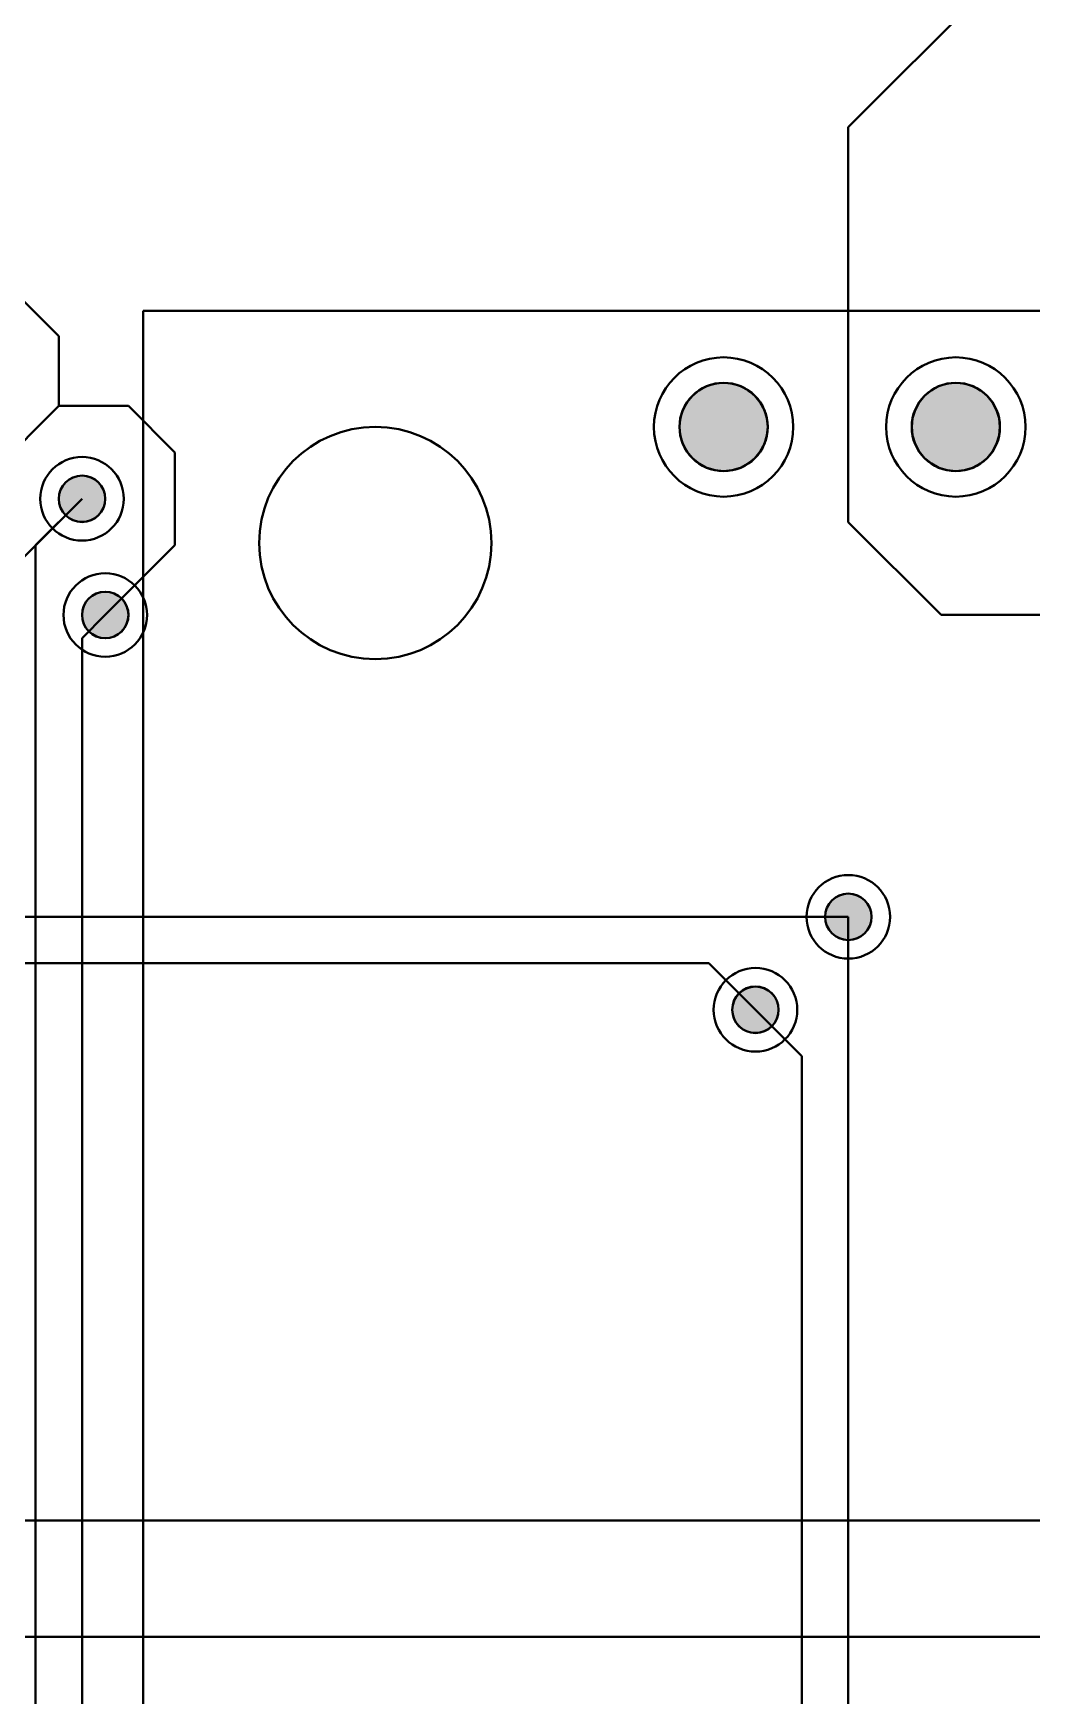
# Model space of a CAD drawing. Header units: millimetres. Extents: x 2 to 157, y 2 to 78.
# Drawn here: x 100.86 to 111.79, y 20.3 to 38.48 of the extents above; entities that cross this region are included whole.
import ezdxf

# ---------------------------------------------------------------- set-up
doc = ezdxf.new("R2010")
doc.units = ezdxf.units.MM
for name, color, linetype in [('bottom_copper', 7, 'Continuous'), ('drill_plated', 7, 'Continuous'), ('top_copper', 7, 'Continuous'), ('top_silk', 7, 'Continuous')]:
    doc.layers.add(name, color=color, linetype=linetype)

msp = doc.modelspace()

# ---------------------------------------------------------------- hatches: boundary and pattern name
at = {"layer": 'bottom_copper', "lineweight": 40}
for points in [[(108.888, 34.079), (108.861, 33.989), (108.816, 33.905), (108.756, 33.832), (108.683, 33.772), (108.599, 33.728), (108.509, 33.7), (108.415, 33.691), (108.321, 33.7), (108.23, 33.728), (108.147, 33.772), (108.074, 33.832), (108.014, 33.905), (107.969, 33.989), (107.941, 34.079), (107.932, 34.173), (107.941, 34.268), (107.969, 34.358), (108.014, 34.442), (108.074, 34.515), (108.147, 34.575), (108.23, 34.619), (108.321, 34.647), (108.415, 34.656), (108.509, 34.647), (108.599, 34.619), (108.683, 34.575), (108.756, 34.515), (108.816, 34.442), (108.861, 34.358), (108.888, 34.268), (108.897, 34.173), (108.888, 34.079)], [(111.428, 34.079), (111.401, 33.989), (111.356, 33.905), (111.296, 33.832), (111.223, 33.772), (111.139, 33.728), (111.049, 33.7), (110.955, 33.691), (110.861, 33.7), (110.77, 33.728), (110.687, 33.772), (110.614, 33.832), (110.554, 33.905), (110.509, 33.989), (110.481, 34.079), (110.472, 34.173), (110.481, 34.268), (110.509, 34.358), (110.554, 34.442), (110.614, 34.515), (110.687, 34.575), (110.77, 34.619), (110.861, 34.647), (110.955, 34.656), (111.049, 34.647), (111.139, 34.619), (111.223, 34.575), (111.296, 34.515), (111.356, 34.442), (111.401, 34.358), (111.428, 34.268), (111.437, 34.173), (111.428, 34.079)], [(101.646, 33.338), (101.631, 33.29), (101.608, 33.246), (101.576, 33.208), (101.538, 33.176), (101.494, 33.153), (101.446, 33.138), (101.397, 33.133), (101.347, 33.138), (101.3, 33.153), (101.256, 33.176), (101.217, 33.208), (101.186, 33.246), (101.162, 33.29), (101.148, 33.338), (101.143, 33.388), (101.148, 33.437), (101.162, 33.485), (101.186, 33.529), (101.217, 33.567), (101.256, 33.599), (101.3, 33.622), (101.347, 33.637), (101.397, 33.642), (101.446, 33.637), (101.494, 33.622), (101.538, 33.599), (101.576, 33.567), (101.608, 33.529), (101.631, 33.485), (101.646, 33.437), (101.651, 33.388), (101.646, 33.338)], [(101.9, 32.068), (101.885, 32.02), (101.862, 31.976), (101.83, 31.938), (101.792, 31.906), (101.748, 31.883), (101.7, 31.868), (101.651, 31.863), (101.601, 31.868), (101.554, 31.883), (101.51, 31.906), (101.471, 31.938), (101.44, 31.976), (101.416, 32.02), (101.402, 32.068), (101.397, 32.117), (101.402, 32.167), (101.416, 32.215), (101.44, 32.259), (101.471, 32.297), (101.51, 32.329), (101.554, 32.352), (101.601, 32.367), (101.651, 32.371), (101.7, 32.367), (101.748, 32.352), (101.792, 32.329), (101.83, 32.297), (101.862, 32.259), (101.885, 32.215), (101.9, 32.167), (101.905, 32.117), (101.9, 32.068)], [(110.028, 28.766), (110.013, 28.718), (109.99, 28.674), (109.958, 28.636), (109.92, 28.604), (109.876, 28.581), (109.828, 28.566), (109.779, 28.561), (109.729, 28.566), (109.682, 28.581), (109.638, 28.604), (109.599, 28.636), (109.568, 28.674), (109.544, 28.718), (109.53, 28.766), (109.525, 28.816), (109.53, 28.865), (109.544, 28.913), (109.568, 28.957), (109.599, 28.995), (109.638, 29.027), (109.682, 29.05), (109.729, 29.065), (109.779, 29.07), (109.828, 29.065), (109.876, 29.05), (109.92, 29.027), (109.958, 28.995), (109.99, 28.957), (110.013, 28.913), (110.028, 28.865), (110.033, 28.816), (110.028, 28.766)], [(109.012, 27.75), (108.997, 27.702), (108.974, 27.658), (108.942, 27.62), (108.904, 27.588), (108.86, 27.565), (108.812, 27.55), (108.763, 27.546), (108.713, 27.55), (108.666, 27.565), (108.622, 27.588), (108.583, 27.62), (108.552, 27.658), (108.528, 27.702), (108.514, 27.75), (108.509, 27.799), (108.514, 27.849), (108.528, 27.897), (108.552, 27.941), (108.583, 27.979), (108.622, 28.011), (108.666, 28.034), (108.713, 28.049), (108.763, 28.053), (108.812, 28.049), (108.86, 28.034), (108.904, 28.011), (108.942, 27.979), (108.974, 27.941), (108.997, 27.897), (109.012, 27.849), (109.017, 27.799), (109.012, 27.75)]]:
    msp.add_hatch(color=7, dxfattribs=at).paths.add_polyline_path(points, flags=0)
at = {"layer": 'drill_plated', "lineweight": 40}
for points in [[(108.888, 34.079), (108.861, 33.989), (108.816, 33.905), (108.756, 33.832), (108.683, 33.772), (108.599, 33.728), (108.509, 33.7), (108.415, 33.691), (108.321, 33.7), (108.23, 33.728), (108.147, 33.772), (108.074, 33.832), (108.014, 33.905), (107.969, 33.989), (107.941, 34.079), (107.932, 34.173), (107.941, 34.268), (107.969, 34.358), (108.014, 34.442), (108.074, 34.515), (108.147, 34.575), (108.23, 34.619), (108.321, 34.647), (108.415, 34.656), (108.509, 34.647), (108.599, 34.619), (108.683, 34.575), (108.756, 34.515), (108.816, 34.442), (108.861, 34.358), (108.888, 34.268), (108.897, 34.173), (108.888, 34.079)], [(111.428, 34.079), (111.401, 33.989), (111.356, 33.905), (111.296, 33.832), (111.223, 33.772), (111.139, 33.728), (111.049, 33.7), (110.955, 33.691), (110.861, 33.7), (110.77, 33.728), (110.687, 33.772), (110.614, 33.832), (110.554, 33.905), (110.509, 33.989), (110.481, 34.079), (110.472, 34.173), (110.481, 34.268), (110.509, 34.358), (110.554, 34.442), (110.614, 34.515), (110.687, 34.575), (110.77, 34.619), (110.861, 34.647), (110.955, 34.656), (111.049, 34.647), (111.139, 34.619), (111.223, 34.575), (111.296, 34.515), (111.356, 34.442), (111.401, 34.358), (111.428, 34.268), (111.437, 34.173), (111.428, 34.079)], [(101.646, 33.338), (101.631, 33.29), (101.608, 33.246), (101.576, 33.208), (101.538, 33.176), (101.494, 33.153), (101.446, 33.138), (101.397, 33.133), (101.347, 33.138), (101.3, 33.153), (101.256, 33.176), (101.217, 33.208), (101.186, 33.246), (101.162, 33.29), (101.148, 33.338), (101.143, 33.388), (101.148, 33.437), (101.162, 33.485), (101.186, 33.529), (101.217, 33.567), (101.256, 33.599), (101.3, 33.622), (101.347, 33.637), (101.397, 33.642), (101.446, 33.637), (101.494, 33.622), (101.538, 33.599), (101.576, 33.567), (101.608, 33.529), (101.631, 33.485), (101.646, 33.437), (101.651, 33.388), (101.646, 33.338)], [(101.9, 32.068), (101.885, 32.02), (101.862, 31.976), (101.83, 31.938), (101.792, 31.906), (101.748, 31.883), (101.7, 31.868), (101.651, 31.863), (101.601, 31.868), (101.554, 31.883), (101.51, 31.906), (101.471, 31.938), (101.44, 31.976), (101.416, 32.02), (101.402, 32.068), (101.397, 32.117), (101.402, 32.167), (101.416, 32.215), (101.44, 32.259), (101.471, 32.297), (101.51, 32.329), (101.554, 32.352), (101.601, 32.367), (101.651, 32.371), (101.7, 32.367), (101.748, 32.352), (101.792, 32.329), (101.83, 32.297), (101.862, 32.259), (101.885, 32.215), (101.9, 32.167), (101.905, 32.117), (101.9, 32.068)], [(110.028, 28.766), (110.013, 28.718), (109.99, 28.674), (109.958, 28.636), (109.92, 28.604), (109.876, 28.581), (109.828, 28.566), (109.779, 28.561), (109.729, 28.566), (109.682, 28.581), (109.638, 28.604), (109.599, 28.636), (109.568, 28.674), (109.544, 28.718), (109.53, 28.766), (109.525, 28.816), (109.53, 28.865), (109.544, 28.913), (109.568, 28.957), (109.599, 28.995), (109.638, 29.027), (109.682, 29.05), (109.729, 29.065), (109.779, 29.07), (109.828, 29.065), (109.876, 29.05), (109.92, 29.027), (109.958, 28.995), (109.99, 28.957), (110.013, 28.913), (110.028, 28.865), (110.033, 28.816), (110.028, 28.766)], [(109.012, 27.75), (108.997, 27.702), (108.974, 27.658), (108.942, 27.62), (108.904, 27.588), (108.86, 27.565), (108.812, 27.55), (108.763, 27.546), (108.713, 27.55), (108.666, 27.565), (108.622, 27.588), (108.583, 27.62), (108.552, 27.658), (108.528, 27.702), (108.514, 27.75), (108.509, 27.799), (108.514, 27.849), (108.528, 27.897), (108.552, 27.941), (108.583, 27.979), (108.622, 28.011), (108.666, 28.034), (108.713, 28.049), (108.763, 28.053), (108.812, 28.049), (108.86, 28.034), (108.904, 28.011), (108.942, 27.979), (108.974, 27.941), (108.997, 27.897), (109.012, 27.849), (109.017, 27.799), (109.012, 27.75)]]:
    msp.add_hatch(color=7, dxfattribs=at).paths.add_polyline_path(points, flags=0)
at = {"layer": 'top_copper', "lineweight": 40}
for points in [[(108.888, 34.079), (108.861, 33.989), (108.816, 33.905), (108.756, 33.832), (108.683, 33.772), (108.599, 33.728), (108.509, 33.7), (108.415, 33.691), (108.321, 33.7), (108.23, 33.728), (108.147, 33.772), (108.074, 33.832), (108.014, 33.905), (107.969, 33.989), (107.941, 34.079), (107.932, 34.173), (107.941, 34.268), (107.969, 34.358), (108.014, 34.442), (108.074, 34.515), (108.147, 34.575), (108.23, 34.619), (108.321, 34.647), (108.415, 34.656), (108.509, 34.647), (108.599, 34.619), (108.683, 34.575), (108.756, 34.515), (108.816, 34.442), (108.861, 34.358), (108.888, 34.268), (108.897, 34.173), (108.888, 34.079)], [(111.428, 34.079), (111.401, 33.989), (111.356, 33.905), (111.296, 33.832), (111.223, 33.772), (111.139, 33.728), (111.049, 33.7), (110.955, 33.691), (110.861, 33.7), (110.77, 33.728), (110.687, 33.772), (110.614, 33.832), (110.554, 33.905), (110.509, 33.989), (110.481, 34.079), (110.472, 34.173), (110.481, 34.268), (110.509, 34.358), (110.554, 34.442), (110.614, 34.515), (110.687, 34.575), (110.77, 34.619), (110.861, 34.647), (110.955, 34.656), (111.049, 34.647), (111.139, 34.619), (111.223, 34.575), (111.296, 34.515), (111.356, 34.442), (111.401, 34.358), (111.428, 34.268), (111.437, 34.173), (111.428, 34.079)], [(101.646, 33.338), (101.631, 33.29), (101.608, 33.246), (101.576, 33.208), (101.538, 33.176), (101.494, 33.153), (101.446, 33.138), (101.397, 33.133), (101.347, 33.138), (101.3, 33.153), (101.256, 33.176), (101.217, 33.208), (101.186, 33.246), (101.162, 33.29), (101.148, 33.338), (101.143, 33.388), (101.148, 33.437), (101.162, 33.485), (101.186, 33.529), (101.217, 33.567), (101.256, 33.599), (101.3, 33.622), (101.347, 33.637), (101.397, 33.642), (101.446, 33.637), (101.494, 33.622), (101.538, 33.599), (101.576, 33.567), (101.608, 33.529), (101.631, 33.485), (101.646, 33.437), (101.651, 33.388), (101.646, 33.338)], [(101.9, 32.068), (101.885, 32.02), (101.862, 31.976), (101.83, 31.938), (101.792, 31.906), (101.748, 31.883), (101.7, 31.868), (101.651, 31.863), (101.601, 31.868), (101.554, 31.883), (101.51, 31.906), (101.471, 31.938), (101.44, 31.976), (101.416, 32.02), (101.402, 32.068), (101.397, 32.117), (101.402, 32.167), (101.416, 32.215), (101.44, 32.259), (101.471, 32.297), (101.51, 32.329), (101.554, 32.352), (101.601, 32.367), (101.651, 32.371), (101.7, 32.367), (101.748, 32.352), (101.792, 32.329), (101.83, 32.297), (101.862, 32.259), (101.885, 32.215), (101.9, 32.167), (101.905, 32.117), (101.9, 32.068)], [(110.028, 28.766), (110.013, 28.718), (109.99, 28.674), (109.958, 28.636), (109.92, 28.604), (109.876, 28.581), (109.828, 28.566), (109.779, 28.561), (109.729, 28.566), (109.682, 28.581), (109.638, 28.604), (109.599, 28.636), (109.568, 28.674), (109.544, 28.718), (109.53, 28.766), (109.525, 28.816), (109.53, 28.865), (109.544, 28.913), (109.568, 28.957), (109.599, 28.995), (109.638, 29.027), (109.682, 29.05), (109.729, 29.065), (109.779, 29.07), (109.828, 29.065), (109.876, 29.05), (109.92, 29.027), (109.958, 28.995), (109.99, 28.957), (110.013, 28.913), (110.028, 28.865), (110.033, 28.816), (110.028, 28.766)], [(109.012, 27.75), (108.997, 27.702), (108.974, 27.658), (108.942, 27.62), (108.904, 27.588), (108.86, 27.565), (108.812, 27.55), (108.763, 27.546), (108.713, 27.55), (108.666, 27.565), (108.622, 27.588), (108.583, 27.62), (108.552, 27.658), (108.528, 27.702), (108.514, 27.75), (108.509, 27.799), (108.514, 27.849), (108.528, 27.897), (108.552, 27.941), (108.583, 27.979), (108.622, 28.011), (108.666, 28.034), (108.713, 28.049), (108.763, 28.053), (108.812, 28.049), (108.86, 28.034), (108.904, 28.011), (108.942, 27.979), (108.974, 27.941), (108.997, 27.897), (109.012, 27.849), (109.017, 27.799), (109.012, 27.75)]]:
    msp.add_hatch(color=7, dxfattribs=at).paths.add_polyline_path(points, flags=0)

# ---------------------------------------------------------------- linework, layer by layer
at = {"layer": 'bottom_copper', "color": 7, "lineweight": 40}
for p, q in [((109.779, 37.452), (111.303, 38.975)), ((109.779, 33.133), (109.779, 37.452)), ((101.143, 35.166), (100.381, 35.928)), ((101.143, 34.404), (101.143, 35.166)), ((100.381, 33.642), (101.143, 34.404)), ((100.889, 32.88), (101.397, 33.388)), ((110.795, 32.117), (109.779, 33.133)), ((100.889, 12.306), (100.889, 32.88)), ((101.397, 31.863), (101.651, 32.117)), ((114.097, 32.117), (110.795, 32.117)), ((101.397, 12.559), (101.397, 31.863)), ((109.779, 15.861), (109.779, 28.816)), ((109.271, 27.291), (108.763, 27.799)), ((109.271, 14.845), (109.271, 27.291))]:
    msp.add_line(p, q, dxfattribs=at)
for points in [[(108.888, 34.079), (108.861, 33.989), (108.816, 33.905), (108.756, 33.832), (108.683, 33.772), (108.599, 33.728), (108.509, 33.7), (108.415, 33.691), (108.321, 33.7), (108.23, 33.728), (108.147, 33.772), (108.074, 33.832), (108.014, 33.905), (107.969, 33.989), (107.941, 34.079), (107.932, 34.173), (107.941, 34.268), (107.969, 34.358), (108.014, 34.442), (108.074, 34.515), (108.147, 34.575), (108.23, 34.619), (108.321, 34.647), (108.415, 34.656), (108.509, 34.647), (108.599, 34.619), (108.683, 34.575), (108.756, 34.515), (108.816, 34.442), (108.861, 34.358), (108.888, 34.268), (108.897, 34.173), (108.888, 34.079)], [(111.428, 34.079), (111.401, 33.989), (111.356, 33.905), (111.296, 33.832), (111.223, 33.772), (111.139, 33.728), (111.049, 33.7), (110.955, 33.691), (110.861, 33.7), (110.77, 33.728), (110.687, 33.772), (110.614, 33.832), (110.554, 33.905), (110.509, 33.989), (110.481, 34.079), (110.472, 34.173), (110.481, 34.268), (110.509, 34.358), (110.554, 34.442), (110.614, 34.515), (110.687, 34.575), (110.77, 34.619), (110.861, 34.647), (110.955, 34.656), (111.049, 34.647), (111.139, 34.619), (111.223, 34.575), (111.296, 34.515), (111.356, 34.442), (111.401, 34.358), (111.428, 34.268), (111.437, 34.173), (111.428, 34.079)], [(101.646, 33.338), (101.631, 33.29), (101.608, 33.246), (101.576, 33.208), (101.538, 33.176), (101.494, 33.153), (101.446, 33.138), (101.397, 33.133), (101.347, 33.138), (101.3, 33.153), (101.256, 33.176), (101.217, 33.208), (101.186, 33.246), (101.162, 33.29), (101.148, 33.338), (101.143, 33.388), (101.148, 33.437), (101.162, 33.485), (101.186, 33.529), (101.217, 33.567), (101.256, 33.599), (101.3, 33.622), (101.347, 33.637), (101.397, 33.642), (101.446, 33.637), (101.494, 33.622), (101.538, 33.599), (101.576, 33.567), (101.608, 33.529), (101.631, 33.485), (101.646, 33.437), (101.651, 33.388), (101.646, 33.338)], [(101.9, 32.068), (101.885, 32.02), (101.862, 31.976), (101.83, 31.938), (101.792, 31.906), (101.748, 31.883), (101.7, 31.868), (101.651, 31.863), (101.601, 31.868), (101.554, 31.883), (101.51, 31.906), (101.471, 31.938), (101.44, 31.976), (101.416, 32.02), (101.402, 32.068), (101.397, 32.117), (101.402, 32.167), (101.416, 32.215), (101.44, 32.259), (101.471, 32.297), (101.51, 32.329), (101.554, 32.352), (101.601, 32.367), (101.651, 32.371), (101.7, 32.367), (101.748, 32.352), (101.792, 32.329), (101.83, 32.297), (101.862, 32.259), (101.885, 32.215), (101.9, 32.167), (101.905, 32.117), (101.9, 32.068)], [(110.028, 28.766), (110.013, 28.718), (109.99, 28.674), (109.958, 28.636), (109.92, 28.604), (109.876, 28.581), (109.828, 28.566), (109.779, 28.561), (109.729, 28.566), (109.682, 28.581), (109.638, 28.604), (109.599, 28.636), (109.568, 28.674), (109.544, 28.718), (109.53, 28.766), (109.525, 28.816), (109.53, 28.865), (109.544, 28.913), (109.568, 28.957), (109.599, 28.995), (109.638, 29.027), (109.682, 29.05), (109.729, 29.065), (109.779, 29.07), (109.828, 29.065), (109.876, 29.05), (109.92, 29.027), (109.958, 28.995), (109.99, 28.957), (110.013, 28.913), (110.028, 28.865), (110.033, 28.816), (110.028, 28.766)], [(109.012, 27.75), (108.997, 27.702), (108.974, 27.658), (108.942, 27.62), (108.904, 27.588), (108.86, 27.565), (108.812, 27.55), (108.763, 27.546), (108.713, 27.55), (108.666, 27.565), (108.622, 27.588), (108.583, 27.62), (108.552, 27.658), (108.528, 27.702), (108.514, 27.75), (108.509, 27.799), (108.514, 27.849), (108.528, 27.897), (108.552, 27.941), (108.583, 27.979), (108.622, 28.011), (108.666, 28.034), (108.713, 28.049), (108.763, 28.053), (108.812, 28.049), (108.86, 28.034), (108.904, 28.011), (108.942, 27.979), (108.974, 27.941), (108.997, 27.897), (109.012, 27.849), (109.017, 27.799), (109.012, 27.75)]]:
    msp.add_lwpolyline(points, close=True, dxfattribs=at)
for centre, major_axis in [((108.415, 34.173), (0.762, 0)), ((110.955, 34.173), (0.762, 0)), ((108.415, 34.173), (0.483, 0)), ((110.955, 34.173), (0.483, 0)), ((101.397, 33.388), (0.457, 0)), ((101.397, 33.388), (0.254, 0)), ((101.651, 32.117), (0.457, 0)), ((101.651, 32.117), (0.254, 0)), ((109.779, 28.816), (0.457, 0)), ((109.779, 28.816), (0.254, 0)), ((108.763, 27.799), (0.457, 0)), ((108.763, 27.799), (0.254, 0))]:
    msp.add_ellipse(centre, major_axis=major_axis, ratio=1, dxfattribs=at)
at = {"layer": 'drill_plated', "color": 7, "lineweight": 40}
for points in [[(108.888, 34.079), (108.861, 33.989), (108.816, 33.905), (108.756, 33.832), (108.683, 33.772), (108.599, 33.728), (108.509, 33.7), (108.415, 33.691), (108.321, 33.7), (108.23, 33.728), (108.147, 33.772), (108.074, 33.832), (108.014, 33.905), (107.969, 33.989), (107.941, 34.079), (107.932, 34.173), (107.941, 34.268), (107.969, 34.358), (108.014, 34.442), (108.074, 34.515), (108.147, 34.575), (108.23, 34.619), (108.321, 34.647), (108.415, 34.656), (108.509, 34.647), (108.599, 34.619), (108.683, 34.575), (108.756, 34.515), (108.816, 34.442), (108.861, 34.358), (108.888, 34.268), (108.897, 34.173), (108.888, 34.079)], [(111.428, 34.079), (111.401, 33.989), (111.356, 33.905), (111.296, 33.832), (111.223, 33.772), (111.139, 33.728), (111.049, 33.7), (110.955, 33.691), (110.861, 33.7), (110.77, 33.728), (110.687, 33.772), (110.614, 33.832), (110.554, 33.905), (110.509, 33.989), (110.481, 34.079), (110.472, 34.173), (110.481, 34.268), (110.509, 34.358), (110.554, 34.442), (110.614, 34.515), (110.687, 34.575), (110.77, 34.619), (110.861, 34.647), (110.955, 34.656), (111.049, 34.647), (111.139, 34.619), (111.223, 34.575), (111.296, 34.515), (111.356, 34.442), (111.401, 34.358), (111.428, 34.268), (111.437, 34.173), (111.428, 34.079)], [(101.646, 33.338), (101.631, 33.29), (101.608, 33.246), (101.576, 33.208), (101.538, 33.176), (101.494, 33.153), (101.446, 33.138), (101.397, 33.133), (101.347, 33.138), (101.3, 33.153), (101.256, 33.176), (101.217, 33.208), (101.186, 33.246), (101.162, 33.29), (101.148, 33.338), (101.143, 33.388), (101.148, 33.437), (101.162, 33.485), (101.186, 33.529), (101.217, 33.567), (101.256, 33.599), (101.3, 33.622), (101.347, 33.637), (101.397, 33.642), (101.446, 33.637), (101.494, 33.622), (101.538, 33.599), (101.576, 33.567), (101.608, 33.529), (101.631, 33.485), (101.646, 33.437), (101.651, 33.388), (101.646, 33.338)], [(101.9, 32.068), (101.885, 32.02), (101.862, 31.976), (101.83, 31.938), (101.792, 31.906), (101.748, 31.883), (101.7, 31.868), (101.651, 31.863), (101.601, 31.868), (101.554, 31.883), (101.51, 31.906), (101.471, 31.938), (101.44, 31.976), (101.416, 32.02), (101.402, 32.068), (101.397, 32.117), (101.402, 32.167), (101.416, 32.215), (101.44, 32.259), (101.471, 32.297), (101.51, 32.329), (101.554, 32.352), (101.601, 32.367), (101.651, 32.371), (101.7, 32.367), (101.748, 32.352), (101.792, 32.329), (101.83, 32.297), (101.862, 32.259), (101.885, 32.215), (101.9, 32.167), (101.905, 32.117), (101.9, 32.068)], [(110.028, 28.766), (110.013, 28.718), (109.99, 28.674), (109.958, 28.636), (109.92, 28.604), (109.876, 28.581), (109.828, 28.566), (109.779, 28.561), (109.729, 28.566), (109.682, 28.581), (109.638, 28.604), (109.599, 28.636), (109.568, 28.674), (109.544, 28.718), (109.53, 28.766), (109.525, 28.816), (109.53, 28.865), (109.544, 28.913), (109.568, 28.957), (109.599, 28.995), (109.638, 29.027), (109.682, 29.05), (109.729, 29.065), (109.779, 29.07), (109.828, 29.065), (109.876, 29.05), (109.92, 29.027), (109.958, 28.995), (109.99, 28.957), (110.013, 28.913), (110.028, 28.865), (110.033, 28.816), (110.028, 28.766)], [(109.012, 27.75), (108.997, 27.702), (108.974, 27.658), (108.942, 27.62), (108.904, 27.588), (108.86, 27.565), (108.812, 27.55), (108.763, 27.546), (108.713, 27.55), (108.666, 27.565), (108.622, 27.588), (108.583, 27.62), (108.552, 27.658), (108.528, 27.702), (108.514, 27.75), (108.509, 27.799), (108.514, 27.849), (108.528, 27.897), (108.552, 27.941), (108.583, 27.979), (108.622, 28.011), (108.666, 28.034), (108.713, 28.049), (108.763, 28.053), (108.812, 28.049), (108.86, 28.034), (108.904, 28.011), (108.942, 27.979), (108.974, 27.941), (108.997, 27.897), (109.012, 27.849), (109.017, 27.799), (109.012, 27.75)]]:
    msp.add_lwpolyline(points, close=True, dxfattribs=at)
for centre, major_axis in [((108.415, 34.173), (0.483, 0)), ((110.955, 34.173), (0.483, 0)), ((101.397, 33.388), (0.254, 0)), ((101.651, 32.117), (0.254, 0)), ((109.779, 28.816), (0.254, 0)), ((108.763, 27.799), (0.254, 0))]:
    msp.add_ellipse(centre, major_axis=major_axis, ratio=1, dxfattribs=at)
at = {"layer": 'top_copper', "color": 7, "lineweight": 40}
for p, q in [((100.127, 33.388), (101.143, 34.404)), ((101.143, 34.404), (101.905, 34.404)), ((101.905, 34.404), (102.413, 33.895)), ((102.413, 33.895), (102.413, 32.88)), ((100.635, 32.626), (101.397, 33.388)), ((102.413, 32.88), (101.651, 32.117)), ((92.253, 28.816), (109.779, 28.816)), ((91.999, 28.308), (108.255, 28.308)), ((108.255, 28.308), (108.763, 27.799)), ((64.567, 22.212), (135.179, 22.212)), ((68.915, 20.942), (132.639, 20.942))]:
    msp.add_line(p, q, dxfattribs=at)
for points in [[(108.888, 34.079), (108.861, 33.989), (108.816, 33.905), (108.756, 33.832), (108.683, 33.772), (108.599, 33.728), (108.509, 33.7), (108.415, 33.691), (108.321, 33.7), (108.23, 33.728), (108.147, 33.772), (108.074, 33.832), (108.014, 33.905), (107.969, 33.989), (107.941, 34.079), (107.932, 34.173), (107.941, 34.268), (107.969, 34.358), (108.014, 34.442), (108.074, 34.515), (108.147, 34.575), (108.23, 34.619), (108.321, 34.647), (108.415, 34.656), (108.509, 34.647), (108.599, 34.619), (108.683, 34.575), (108.756, 34.515), (108.816, 34.442), (108.861, 34.358), (108.888, 34.268), (108.897, 34.173), (108.888, 34.079)], [(111.428, 34.079), (111.401, 33.989), (111.356, 33.905), (111.296, 33.832), (111.223, 33.772), (111.139, 33.728), (111.049, 33.7), (110.955, 33.691), (110.861, 33.7), (110.77, 33.728), (110.687, 33.772), (110.614, 33.832), (110.554, 33.905), (110.509, 33.989), (110.481, 34.079), (110.472, 34.173), (110.481, 34.268), (110.509, 34.358), (110.554, 34.442), (110.614, 34.515), (110.687, 34.575), (110.77, 34.619), (110.861, 34.647), (110.955, 34.656), (111.049, 34.647), (111.139, 34.619), (111.223, 34.575), (111.296, 34.515), (111.356, 34.442), (111.401, 34.358), (111.428, 34.268), (111.437, 34.173), (111.428, 34.079)], [(101.646, 33.338), (101.631, 33.29), (101.608, 33.246), (101.576, 33.208), (101.538, 33.176), (101.494, 33.153), (101.446, 33.138), (101.397, 33.133), (101.347, 33.138), (101.3, 33.153), (101.256, 33.176), (101.217, 33.208), (101.186, 33.246), (101.162, 33.29), (101.148, 33.338), (101.143, 33.388), (101.148, 33.437), (101.162, 33.485), (101.186, 33.529), (101.217, 33.567), (101.256, 33.599), (101.3, 33.622), (101.347, 33.637), (101.397, 33.642), (101.446, 33.637), (101.494, 33.622), (101.538, 33.599), (101.576, 33.567), (101.608, 33.529), (101.631, 33.485), (101.646, 33.437), (101.651, 33.388), (101.646, 33.338)], [(101.9, 32.068), (101.885, 32.02), (101.862, 31.976), (101.83, 31.938), (101.792, 31.906), (101.748, 31.883), (101.7, 31.868), (101.651, 31.863), (101.601, 31.868), (101.554, 31.883), (101.51, 31.906), (101.471, 31.938), (101.44, 31.976), (101.416, 32.02), (101.402, 32.068), (101.397, 32.117), (101.402, 32.167), (101.416, 32.215), (101.44, 32.259), (101.471, 32.297), (101.51, 32.329), (101.554, 32.352), (101.601, 32.367), (101.651, 32.371), (101.7, 32.367), (101.748, 32.352), (101.792, 32.329), (101.83, 32.297), (101.862, 32.259), (101.885, 32.215), (101.9, 32.167), (101.905, 32.117), (101.9, 32.068)], [(110.028, 28.766), (110.013, 28.718), (109.99, 28.674), (109.958, 28.636), (109.92, 28.604), (109.876, 28.581), (109.828, 28.566), (109.779, 28.561), (109.729, 28.566), (109.682, 28.581), (109.638, 28.604), (109.599, 28.636), (109.568, 28.674), (109.544, 28.718), (109.53, 28.766), (109.525, 28.816), (109.53, 28.865), (109.544, 28.913), (109.568, 28.957), (109.599, 28.995), (109.638, 29.027), (109.682, 29.05), (109.729, 29.065), (109.779, 29.07), (109.828, 29.065), (109.876, 29.05), (109.92, 29.027), (109.958, 28.995), (109.99, 28.957), (110.013, 28.913), (110.028, 28.865), (110.033, 28.816), (110.028, 28.766)], [(109.012, 27.75), (108.997, 27.702), (108.974, 27.658), (108.942, 27.62), (108.904, 27.588), (108.86, 27.565), (108.812, 27.55), (108.763, 27.546), (108.713, 27.55), (108.666, 27.565), (108.622, 27.588), (108.583, 27.62), (108.552, 27.658), (108.528, 27.702), (108.514, 27.75), (108.509, 27.799), (108.514, 27.849), (108.528, 27.897), (108.552, 27.941), (108.583, 27.979), (108.622, 28.011), (108.666, 28.034), (108.713, 28.049), (108.763, 28.053), (108.812, 28.049), (108.86, 28.034), (108.904, 28.011), (108.942, 27.979), (108.974, 27.941), (108.997, 27.897), (109.012, 27.849), (109.017, 27.799), (109.012, 27.75)]]:
    msp.add_lwpolyline(points, close=True, dxfattribs=at)
for centre, major_axis in [((108.415, 34.173), (0.762, 0)), ((110.955, 34.173), (0.762, 0)), ((108.415, 34.173), (0.483, 0)), ((110.955, 34.173), (0.483, 0)), ((101.397, 33.388), (0.457, 0)), ((101.397, 33.388), (0.254, 0)), ((101.651, 32.117), (0.457, 0)), ((101.651, 32.117), (0.254, 0)), ((109.779, 28.816), (0.457, 0)), ((109.779, 28.816), (0.254, 0)), ((108.763, 27.799), (0.457, 0)), ((108.763, 27.799), (0.254, 0))]:
    msp.add_ellipse(centre, major_axis=major_axis, ratio=1, dxfattribs=at)
at = {"layer": 'top_silk', "color": 7, "lineweight": 40}
for q in [(102.065, 12.584), (152.865, 35.444)]:
    msp.add_line((102.065, 35.444), q, dxfattribs=at)
msp.add_ellipse((104.605, 32.904), major_axis=(1.27, 0), ratio=1, dxfattribs=at)

doc.saveas('drawing.dxf')
